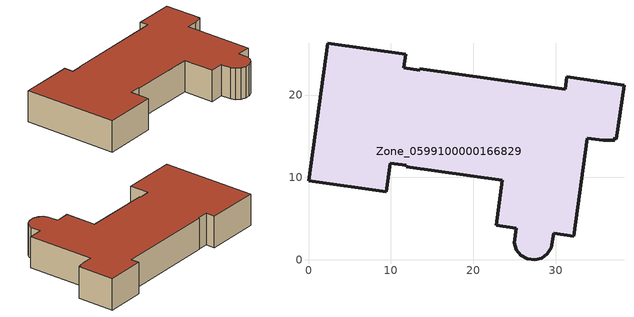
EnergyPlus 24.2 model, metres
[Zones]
Zone_0599100000166829
 floor ground (C_G): 33.85,14.77 32.19,2.87 29.74,3.22 29.44,1.46 28.98,0.72 28.28,0.2 27.42,0 26.54,0.12 25.76,0.55 25.22,1.23 24.99,2.08 25.21,3.86 22.76,4.2 23.52,9.65 11.84,11.3 11.88,11.46 9.9,11.74 9.41,8.27 0,9.6 2.36,26.3 11.77,24.93 11.54,23.31 13.5,23.02 13.52,23.18 31.16,20.71 31.36,22.2 38.28,21.22 37.37,14.66 37.18,14.88 37.14,14.52 35.78,14.5 z2.81
 wall outside (C_F): 2.36,26.3 0,9.6 9.41,8.27 9.9,11.74 11.88,11.46 11.84,11.3 23.52,9.65 22.76,4.2 25.21,3.86 24.99,2.08 25.22,1.23 25.76,0.55 26.54,0.12 27.42,0 28.28,0.2 28.98,0.72 29.44,1.46 29.74,3.22 32.19,2.87 33.85,14.77 35.78,14.5 37.14,14.52 37.18,14.88 37.37,14.66 38.28,21.22 31.36,22.2 31.16,20.71 13.52,23.18 13.5,23.02 11.54,23.31 11.77,24.93 2.36,26.3 z2.81:8.43
 roof outside (C_R): 37.14,14.52 37.18,14.88 37.37,14.66 38.28,21.22 31.36,22.2 31.16,20.71 13.52,23.18 13.5,23.02 11.54,23.31 11.77,24.93 2.36,26.3 0,9.6 9.41,8.27 9.9,11.74 11.88,11.46 11.84,11.3 23.52,9.65 22.76,4.2 25.21,3.86 24.99,2.08 25.22,1.23 25.76,0.55 26.54,0.12 27.42,0 28.28,0.2 28.98,0.72 29.44,1.46 29.74,3.22 32.19,2.87 33.85,14.77 35.78,14.5 z8.43
[BUILDING]
Pand.0599100000166829: North Axis=0; Terrain=City; Loads Convergence Tolerance Value=0.04; Temperature Convergence Tolerance Value=0.4; Solar Distribution=FullExterior; Maximum Number of Warmup Days=25; Minimum Number of Warmup Days=1
[Site:Location]
Rotterdam.The.Hague.AP_ZH_NLD Design_Conditions: Latitude=51.96; Longitude=4.45; Time Zone=1; Elevation=-4.5
[SITE:GROUNDTEMPERATURE:BUILDINGSURFACE]
18, 18, 18, 18, 18, 18, 18, 18, 18, 18, 18, 18
[MATERIAL] Thermal Absorptance=0.9; Solar Absorptance=0.7; Visible Absorptance=0.7
Name | Roughness | Thickness | Conductivity | Density | Specific Heat
G.D.1975-1991 | MediumSmooth | 0.15 | 0.288461 | 540 | 1210
F.D.1975-1991 | Rough | 0.3 | 0.230769 | 1920 | 840
R.D.1975-1991 | MediumRough | 0.2 | 0.153846 | 1500 | 1000
[CONSTRUCTION]
C_G: G.D.1975-1991
C_F: F.D.1975-1991
C_R: R.D.1975-1991
[ZONE]
Zone_0599100000166829: Type=1; Multiplier=1; Ceiling Height=Autocalculate; Volume=Autocalculate; Floor Area=autocalculate; Part of Total Floor Area=Yes
[ZONEINFILTRATION:DESIGNFLOWRATE]
Infil_Zone_0599100000166829: Zone or ZoneList or Space or SpaceList=Zone_0599100000166829; Schedule=AlwaysOn; Design Flow Rate Calculation Method=Flow/Area; Flow Rate per Floor Area=0.0042; Constant Term Coefficient=1; Temperature Term Coefficient=0; Velocity Term Coefficient=0; Velocity Squared Term Coefficient=0
[HVACTEMPLATE:ZONE:IDEALLOADSAIRSYSTEM]
Zone_0599100000166829: Maximum Heating Supply Air Temperature=50; Minimum Cooling Supply Air Temperature=13; Maximum Heating Supply Air Humidity Ratio=0.0156; Minimum Cooling Supply Air Humidity Ratio=0.0077; Heating Limit=NoLimit; Cooling Limit=NoLimit; Dehumidification Control Type=ConstantSensibleHeatRatio; Cooling Sensible Heat Ratio=0.7; Dehumidification Setpoint=60; Humidification Control Type=None; Humidification Setpoint=30; Outdoor Air Method=None; Outdoor Air Flow Rate per Person=0.00944; Outdoor Air Flow Rate per Zone Floor Area=0; Outdoor Air Flow Rate per Zone=0; Demand Controlled Ventilation Type=None; Outdoor Air Economizer Type=NoEconomizer; Heat Recovery Type=None; Sensible Heat Recovery Effectiveness=0.7; Latent Heat Recovery Effectiveness=0.65
[ZONECONTROL:THERMOSTAT]
ThermostatControl_Zone_0599100000166829: Zone or ZoneList=Zone_0599100000166829; Control Type Schedule=DualSetpointControlType; Control 1=Thermostat_Zone_0599100000166829; Temperature Difference Between Cutout And Setpoint=0
[THERMOSTATSETPOINT:DUALSETPOINT]
Thermostat_Zone_0599100000166829: Heating Setpoint Temperature Schedule=HeatingSetpoint_Zone_0599100000166829; Cooling Setpoint Temperature Schedule=CoolingSetpoint_Zone_0599100000166829
[SCHEDULE:COMPACT]
HeatingSetpoint_Zone_0599100000166829: Through: 12/31, For: AllDays, Until: 24:00, 21
CoolingSetpoint_Zone_0599100000166829: Through: 12/31, For: AllDays, Until: 24:00, 24
DualSetpointControlType: Through: 12/31, For: AllDays, Until: 24:00, 4
AlwaysOn: Through: 12/31, For: AllDays, Until: 24:00, 1
